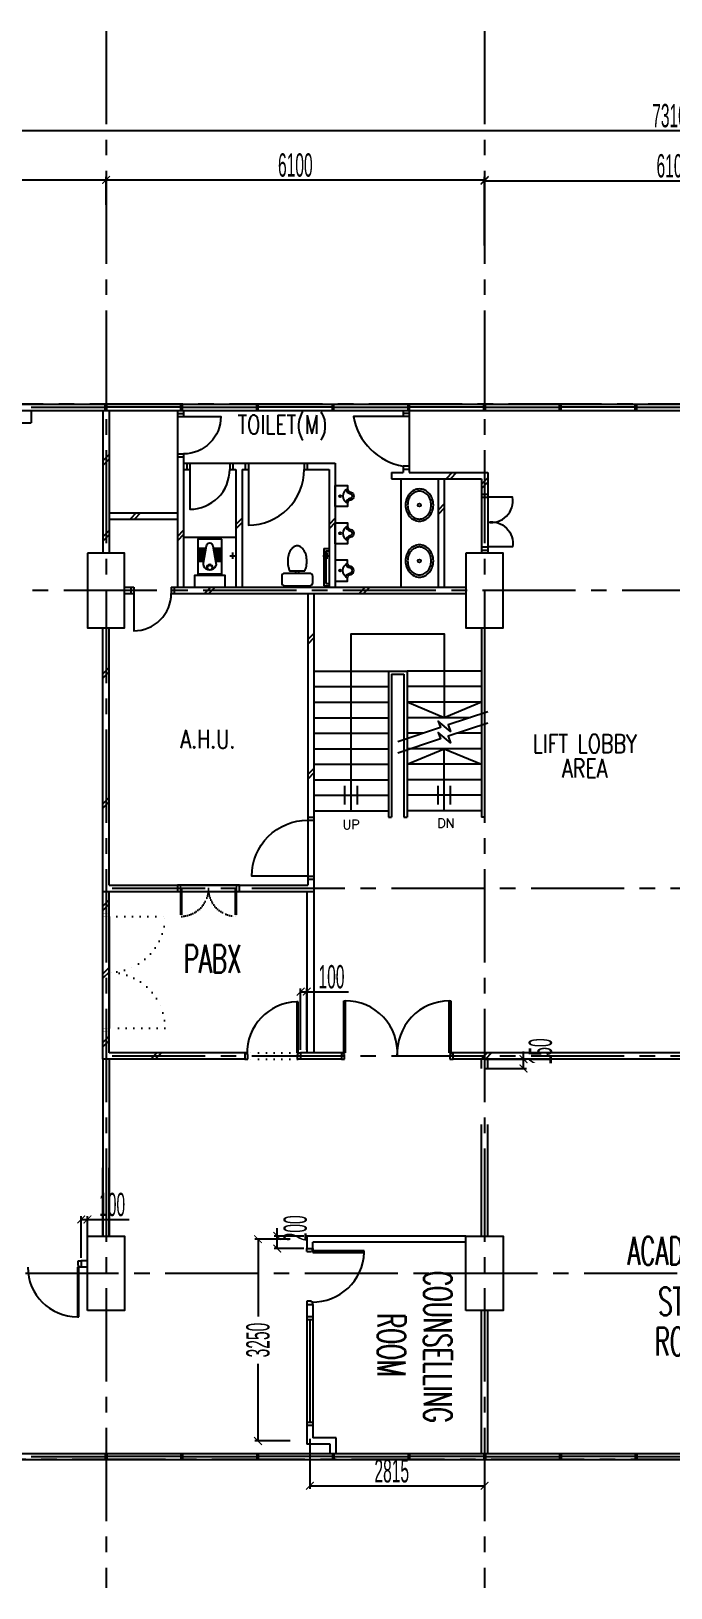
# Model space of a CAD drawing. Extents: x 41709 to 135709, y -129764 to -102139.
# Drawn here: x 77879 to 88189, y -127214 to -102139 of the extents above; entities that cross this region are included whole.
import ezdxf
from ezdxf.enums import TextEntityAlignment as Align

# ---------------------------------------------------------------- set-up
doc = ezdxf.new("R2010")
doc.units = 0
doc.header["$LTSCALE"] = 1000
doc.header["$MEASUREMENT"] = 0
doc.header["$PDMODE"] = 34
doc.header["$PDSIZE"] = -5
for name, pattern in [('CENTER2', [1.125, 0.75, -0.125, 0.125, -0.125]), ('DOT2', [0.125, 0, -0.125]), ('PHANTOM', [2.5, 1.25, -0.25, 0.25, -0.25, 0.25, -0.25])]:
    doc.linetypes.add(name, pattern=pattern)
doc.layers.get('DEFPOINTS').update_dxf_attribs({"linetype": 'CONTINUOUS'})
for name, color, linetype in [('DEMOLISHED', 3, 'DOT2'), ('DIM', 9, 'CONTINUOUS'), ('DIM3', 9, 'CONTINUOUS'), ('EX-WALL', 7, 'CONTINUOUS'), ('EX-WIN', 9, 'CONTINUOUS'), ('GRIDLINE', 8, 'PHANTOM'), ('LABEL', 4, 'CONTINUOUS'), ('NEUWALL', 3, 'CONTINUOUS')]:
    doc.layers.add(name, color=color, linetype=linetype)
doc.styles.add('R100', font='ic-romns.shx', dxfattribs={"width": 0.5, "height": 375})
doc.styles.add('ROMANS', font='SIMPLEX.shx')
doc.dimstyles.new('R100', dxfattribs={"dimtxt": 375, "dimasz": 125, "dimexe": 50, "dimexo": 50, "dimgap": 50, "dimtad": 1, "dimdec": 0, "dimzin": 0, "dimdsep": 46, "dimtxsty": 'R100', "dimblk": 'ARCHTICK', "dimcen": 0.09, "dimclrd": 8, "dimclre": 8, "dimclrt": 2, "dimadec": 0, "dimazin": 0, "dimtfac": 0.57971, "dimtdec": 0, "dimtofl": 0, "dimtmove": 0, "dimatfit": 3, "dimldrblk": 'ARCHTICK', "dimfxl": 1, "dimtolj": 1, "dimtzin": 0, "dimarcsym": 0})

# ---------------------------------------------------------------- blocks, each defined once
blk = doc.blocks.new('_ArchTick')
at = {"layer": 'NEUWALL', "color": 0, "const_width": 0.15}
blk.add_lwpolyline([(-0.5, -0.5), (0.5, 0.5)], dxfattribs=at)
blk = doc.blocks.new('*D13')
at = {"layer": 'DEFPOINTS', "color": 0}
for p in [(124787, -103739), (51687, -104988), (124787, -104988)]:
    blk.add_point(p, dxfattribs=at)
at = {"layer": 'DIM', "color": 8, "lineweight": -2}
for p, q in [((51687, -104938), (51687, -103689)), ((51687, -103739), (124787, -103739)), ((124787, -104938), (124787, -103689))]:
    blk.add_line(p, q, dxfattribs=at)
at = {"layer": 'DIM', "color": 8, "lineweight": -2, "xscale": 125, "yscale": 125, "zscale": 125, "rotation": 180}
blk.add_blockref('_ArchTick', (51687, -103739), dxfattribs=at)
at = {"layer": 'DIM', "color": 8, "lineweight": -2, "xscale": 125, "yscale": 125, "zscale": 125}
blk.add_blockref('_ArchTick', (124787, -103739), dxfattribs=at)
at = {"layer": 'DIM', "color": 7, "insert": (88237, -103502), "char_height": 375, "attachment_point": 5, "style": 'R100'}
blk.add_mtext('\\A1;73100', dxfattribs=at)
blk = doc.blocks.new('*D14')
at = {"layer": 'DEFPOINTS', "color": 0}
for p in [(79087, -104536), (72987, -104988), (79087, -104988)]:
    blk.add_point(p, dxfattribs=at)
at = {"layer": 'DIM', "color": 8, "lineweight": -2}
for p, q in [((72987, -104938), (72987, -104486)), ((72987, -104536), (79087, -104536)), ((79087, -104938), (79087, -104486))]:
    blk.add_line(p, q, dxfattribs=at)
at = {"layer": 'DIM', "color": 8, "lineweight": -2, "xscale": 125, "yscale": 125, "zscale": 125, "rotation": 180}
blk.add_blockref('_ArchTick', (72987, -104536), dxfattribs=at)
at = {"layer": 'DIM', "color": 8, "lineweight": -2, "xscale": 125, "yscale": 125, "zscale": 125}
blk.add_blockref('_ArchTick', (79087, -104536), dxfattribs=at)
at = {"layer": 'DIM', "color": 7, "insert": (76037, -104298), "char_height": 375, "attachment_point": 5, "style": 'R100'}
blk.add_mtext('\\A1;6100', dxfattribs=at)
blk = doc.blocks.new('*D30')
at = {"layer": 'DEFPOINTS', "color": 0}
for p in [(82372, -124761), (85187, -124761), (85187, -125570)]:
    blk.add_point(p, dxfattribs=at)
at = {"layer": 'DIM3', "color": 8, "lineweight": -2}
for p, q in [((82372, -124811), (82372, -125620)), ((85187, -124811), (85187, -125620)), ((82372, -125570), (85187, -125570))]:
    blk.add_line(p, q, dxfattribs=at)
at = {"layer": 'DIM3', "color": 8, "lineweight": -2, "xscale": 125, "yscale": 125, "zscale": 125, "rotation": 180}
blk.add_blockref('_ArchTick', (82372, -125570), dxfattribs=at)
at = {"layer": 'DIM3', "color": 8, "lineweight": -2, "xscale": 125, "yscale": 125, "zscale": 125}
blk.add_blockref('_ArchTick', (85187, -125570), dxfattribs=at)
at = {"layer": 'DIM3', "color": 7, "insert": (83691, -125332), "char_height": 375, "attachment_point": 5, "style": 'R100'}
blk.add_mtext('\\A1;2815', dxfattribs=at)
blk = doc.blocks.new('*D29')
at = {"layer": 'DEFPOINTS', "color": 0}
for p in [(82103, -121598), (81536, -124848), (82103, -124848)]:
    blk.add_point(p, dxfattribs=at)
at = {"layer": 'DIM3', "color": 8, "lineweight": -2}
for p, q in [((82053, -121598), (81486, -121598)), ((81536, -121598), (81536, -122843)), ((81536, -124848), (81536, -123603)), ((82053, -124848), (81486, -124848))]:
    blk.add_line(p, q, dxfattribs=at)
at = {"layer": 'DIM3', "color": 8, "lineweight": -2, "xscale": 125, "yscale": 125, "zscale": 125}
for p, rotation in [((81536, -121598), 90), ((81536, -124848), 270)]:
    blk.add_blockref('_ArchTick', p, dxfattribs=dict(at, rotation=rotation))
at = {"layer": 'DIM3', "color": 7, "insert": (81536, -123223), "char_height": 375, "attachment_point": 5, "rotation": 90, "style": 'R100'}
blk.add_mtext('\\A1;3250', dxfattribs=at)
blk = doc.blocks.new('*D33')
at = {"layer": 'DEFPOINTS', "color": 0}
for p in [(78787, -121279), (78687, -121948), (78787, -121948)]:
    blk.add_point(p, dxfattribs=at)
at = {"layer": 'DIM3', "color": 8, "lineweight": -2}
for p, q in [((78687, -121898), (78687, -121229)), ((78687, -121279), (78787, -121279)), ((78787, -121898), (78787, -121229)), ((78787, -121279), (79458, -121279))]:
    blk.add_line(p, q, dxfattribs=at)
at = {"layer": 'DIM3', "color": 8, "lineweight": -2, "xscale": 125, "yscale": 125, "zscale": 125, "rotation": 180}
blk.add_blockref('_ArchTick', (78687, -121279), dxfattribs=at)
at = {"layer": 'DIM3', "color": 8, "lineweight": -2, "xscale": 125, "yscale": 125, "zscale": 125}
blk.add_blockref('_ArchTick', (78787, -121279), dxfattribs=at)
at = {"layer": 'DIM3', "color": 7, "insert": (79185, -121041), "char_height": 375, "attachment_point": 5, "style": 'R100'}
blk.add_mtext('\\A1;100', dxfattribs=at)
blk = doc.blocks.new('*D34')
at = {"layer": 'DEFPOINTS', "color": 0}
for p in [(81846, -121548), (82322, -121548), (82322, -121748)]:
    blk.add_point(p, dxfattribs=at)
at = {"layer": 'DIM3', "color": 8, "lineweight": -2}
for p, q in [((82272, -121548), (81796, -121548)), ((81846, -121548), (81846, -121423)), ((81846, -121748), (81846, -121548)), ((82272, -121748), (81796, -121748))]:
    blk.add_line(p, q, dxfattribs=at)
at = {"layer": 'DIM3', "color": 8, "lineweight": -2, "xscale": 125, "yscale": 125, "zscale": 125}
for p, rotation in [((81846, -121548), 90), ((81846, -121748), 270)]:
    blk.add_blockref('_ArchTick', p, dxfattribs=dict(at, rotation=rotation))
at = {"layer": 'DIM3', "color": 7, "insert": (82137, -121423), "char_height": 375, "attachment_point": 5, "rotation": 90, "style": 'R100'}
blk.add_mtext('\\A1;200', dxfattribs=at)
blk = doc.blocks.new('*D32')
at = {"layer": 'DEFPOINTS', "color": 0}
for p in [(82322, -117611), (82222, -118598), (82322, -118598)]:
    blk.add_point(p, dxfattribs=at)
at = {"layer": 'DIM3', "color": 8, "lineweight": -2}
for p, q in [((82222, -118548), (82222, -117561)), ((82322, -118548), (82322, -117561)), ((82222, -117611), (82322, -117611)), ((82322, -117611), (82993, -117611))]:
    blk.add_line(p, q, dxfattribs=at)
at = {"layer": 'DIM3', "color": 8, "lineweight": -2, "xscale": 125, "yscale": 125, "zscale": 125, "rotation": 180}
blk.add_blockref('_ArchTick', (82222, -117611), dxfattribs=at)
at = {"layer": 'DIM3', "color": 8, "lineweight": -2, "xscale": 125, "yscale": 125, "zscale": 125}
blk.add_blockref('_ArchTick', (82322, -117611), dxfattribs=at)
at = {"layer": 'DIM3', "color": 7, "insert": (82720, -117373), "char_height": 375, "attachment_point": 5, "style": 'R100'}
blk.add_mtext('\\A1;100', dxfattribs=at)
blk = doc.blocks.new('*D35')
at = {"layer": 'DEFPOINTS', "color": 0}
for p in [(85137, -118698), (85137, -118848), (85815, -118698)]:
    blk.add_point(p, dxfattribs=at)
at = {"layer": 'DIM3', "color": 8, "lineweight": -2}
for p, q in [((85815, -118698), (85815, -118573)), ((85187, -118698), (85865, -118698)), ((85187, -118848), (85865, -118848)), ((85815, -118848), (85815, -118698))]:
    blk.add_line(p, q, dxfattribs=at)
at = {"layer": 'DIM3', "color": 8, "lineweight": -2, "xscale": 125, "yscale": 125, "zscale": 125}
for p, rotation in [((85815, -118698), 90), ((85815, -118848), 270)]:
    blk.add_blockref('_ArchTick', p, dxfattribs=dict(at, rotation=rotation))
at = {"layer": 'DIM3', "color": 7, "insert": (86088, -118573), "char_height": 375, "attachment_point": 5, "rotation": 90, "style": 'R100'}
blk.add_mtext('\\A1;150', dxfattribs=at)
blk = doc.blocks.new('*D31')
at = {"layer": 'DEFPOINTS', "color": 0}
for p in [(91287, -104548), (85187, -105640), (91287, -105640)]:
    blk.add_point(p, dxfattribs=at)
at = {"layer": 'DIM', "color": 8, "lineweight": -2}
for p, q in [((85187, -105590), (85187, -104498)), ((85187, -104548), (91287, -104548)), ((91287, -105590), (91287, -104498))]:
    blk.add_line(p, q, dxfattribs=at)
at = {"layer": 'DIM', "color": 8, "lineweight": -2, "xscale": 125, "yscale": 125, "zscale": 125, "rotation": 180}
blk.add_blockref('_ArchTick', (85187, -104548), dxfattribs=at)
at = {"layer": 'DIM', "color": 8, "lineweight": -2, "xscale": 125, "yscale": 125, "zscale": 125}
blk.add_blockref('_ArchTick', (91287, -104548), dxfattribs=at)
at = {"layer": 'DIM', "color": 7, "insert": (88237, -104311), "char_height": 375, "attachment_point": 5, "style": 'R100'}
blk.add_mtext('\\A1;6100', dxfattribs=at)
blk = doc.blocks.new('*D36')
at = {"layer": 'DEFPOINTS', "color": 0}
for p in [(85187, -104536), (79087, -104988), (85187, -104988)]:
    blk.add_point(p, dxfattribs=at)
at = {"layer": 'DIM', "color": 8, "lineweight": -2}
for p, q in [((79087, -104938), (79087, -104486)), ((79087, -104536), (85187, -104536)), ((85187, -104938), (85187, -104486))]:
    blk.add_line(p, q, dxfattribs=at)
at = {"layer": 'DIM', "color": 8, "lineweight": -2, "xscale": 125, "yscale": 125, "zscale": 125, "rotation": 180}
blk.add_blockref('_ArchTick', (79087, -104536), dxfattribs=at)
at = {"layer": 'DIM', "color": 8, "lineweight": -2, "xscale": 125, "yscale": 125, "zscale": 125}
blk.add_blockref('_ArchTick', (85187, -104536), dxfattribs=at)
at = {"layer": 'DIM', "color": 7, "insert": (82137, -104298), "char_height": 375, "attachment_point": 5, "style": 'R100'}
blk.add_mtext('\\A1;6100', dxfattribs=at)

msp = doc.modelspace()

# ---------------------------------------------------------------- linework, layer by layer
at = {"layer": 'DEMOLISHED', "color": 7, "ltscale": 0.25}
for p, q in [((80236.7, -115898), (80236.7, -115998)), ((80286.7, -115898), (80286.7, -115998)), ((80286.7, -115948), (80286.7, -116398)), ((80306.7, -115948), (80306.7, -116397.5)), ((81166.7, -115948), (81166.7, -116397.5)), ((81186.7, -115898), (81186.7, -115998)), ((81186.7, -115898), (81186.7, -115998)), ((81186.7, -115948), (81186.7, -116398)), ((81236.7, -115898), (81236.7, -115998)), ((81236.7, -115898), (81236.7, -115998)), ((80306.7, -116397.5), (80286.7, -116398)), ((81166.7, -116397.5), (81186.7, -116398))]:
    msp.add_line(p, q, dxfattribs=at)
at = {"layer": 'DEMOLISHED', "color": 7, "ltscale": 0.05}
for p, q in [((79036.7, -116348), (79136.7, -116348)), ((79036.7, -116398), (79136.7, -116398)), ((79036.7, -118198), (79136.7, -118198)), ((79036.7, -118248), (79136.7, -118248))]:
    msp.add_line(p, q, dxfattribs=at)
at = {"layer": 'DEMOLISHED', "color": 7}
for p, q in [((82171.7, -118598), (81371.7, -118598)), ((82171.7, -118698), (81371.7, -118698))]:
    msp.add_line(p, q, dxfattribs=at)
msp.add_lwpolyline([(79136.7, -116398), (80036.7, -116398, -0.4142136), (79136.7, -117298, -0.4142136), (80036.7, -118198), (79136.7, -118198)], format="xyb", dxfattribs=at)
at = {"layer": 'DEMOLISHED', "color": 7, "ltscale": 0.25}
for centre, start, end in [((80286.7, -115948), 272.54732, 0), ((81186.7, -115948), 180, 267.45268)]:
    msp.add_arc(centre, 450, start, end, dxfattribs=at)
at = {"layer": 'EX-WALL', "color": 7}
for p, q in [((79036.7, -108248), (79036.7, -110548)), ((79136.7, -108248), (79136.7, -110548)), ((80236.7, -108248), (80236.7, -108348)), ((80236.7, -108298), (80336.7, -108298)), ((80336.7, -108248), (80336.7, -108348)), ((83874.2, -108248), (83874.2, -108348)), ((83974.2, -108298), (83874.2, -108298)), ((83974.2, -108248), (83974.2, -108348)), ((83974.2, -108248), (83974.2, -108348)), ((80236.7, -108348), (80336.7, -108348)), ((80236.7, -108348), (80236.7, -108948)), ((83974.2, -108348), (83874.2, -108348)), ((83974.2, -108348), (83974.2, -109148)), ((79136.7, -108961), (79036.7, -109061.9)), ((79136.7, -109032.1), (79036.7, -109133)), ((80236.7, -108948), (80236.7, -111098)), ((80236.7, -108948), (80336.7, -108948)), ((80236.7, -108998), (80336.7, -108998)), ((80336.7, -108948), (80336.7, -111098)), ((80336.7, -109098), (80436.7, -109098)), ((80336.7, -109198), (80436.7, -109198)), ((80386.7, -109098), (80386.7, -109198)), ((80436.7, -109098), (81079.7, -109098)), ((80436.7, -109098), (80436.7, -109198)), ((81079.7, -109098), (81379.7, -109098)), ((81079.7, -109098), (81079.7, -109198)), ((81079.7, -109198), (81179.7, -109198)), ((81129.7, -109098), (81129.7, -109198)), ((81179.7, -109198), (81179.7, -111098)), ((81279.7, -109198), (81379.7, -109198)), ((81279.7, -109198), (81279.7, -111098)), ((81329.7, -109098), (81329.7, -109198)), ((81379.7, -109098), (82279.7, -109098)), ((81379.7, -109098), (81379.7, -109198)), ((82279.7, -109098), (82779.7, -109098)), ((82279.7, -109098), (82279.7, -109198)), ((82279.7, -109198), (82679.7, -109198)), ((82329.7, -109098), (82329.7, -109198)), ((82679.7, -109198), (82679.7, -111098)), ((82779.7, -109098), (82779.7, -111098)), ((83686.7, -109248), (83686.7, -109348)), ((83686.7, -109248), (83874.2, -109248)), ((83874.2, -109148), (83874.2, -109248)), ((83974.2, -109148), (83874.2, -109148)), ((83974.2, -109198), (83874.2, -109198)), ((83974.2, -109148), (83974.2, -109248)), ((83974.2, -109248), (85236.7, -109248)), ((84665.1, -109248), (84566, -109348)), ((84735.5, -109248), (84636.4, -109348)), ((85236.7, -109248), (85236.7, -109648)), ((83686.7, -109348), (85136.7, -109348)), ((83836.7, -109348), (83836.7, -111098)), ((84436.7, -109348), (84436.7, -111098)), ((84536.7, -109348), (84536.7, -111098)), ((85236.7, -109334.9), (85136.7, -109435.8)), ((85136.7, -109348), (85136.7, -109648)), ((85236.7, -109405.9), (85136.7, -109506.8)), ((84536.7, -109751.8), (84436.7, -109852.7)), ((84536.7, -109822.8), (84436.7, -109923.7)), ((85136.7, -109598), (85236.7, -109598)), ((85136.7, -109648), (85236.7, -109648)), ((85136.7, -109648), (85136.7, -110448)), ((85236.7, -109648), (85236.7, -110448)), ((79136.7, -109898), (80236.7, -109898)), ((79136.7, -109998), (80236.7, -109998)), ((79573.8, -109898), (79474.7, -109998)), ((79644.2, -109898), (79545.1, -109998)), ((81279.7, -109983.5), (81179.7, -110084.4)), ((81279.7, -110054.5), (81179.7, -110155.4)), ((82779.7, -109983.5), (82679.7, -110084.4)), ((82779.7, -110054.5), (82679.7, -110155.4)), ((79136.7, -110182.4), (79036.7, -110283.3)), ((79136.7, -110253.4), (79036.7, -110354.3)), ((80336.7, -110176.2), (80236.7, -110277.1)), ((80336.7, -110247.3), (80236.7, -110348.2)), ((80336.7, -110288), (81179.7, -110288)), ((80692.5, -110495), (80573.2, -110495)), ((80689.2, -110515), (80573.2, -110515)), ((80685.9, -110535), (80573.2, -110535)), ((80682.5, -110555), (80573.2, -110555)), ((80679.2, -110575), (80573.2, -110575)), ((80943.2, -110495), (80823.9, -110495)), ((80943.2, -110515), (80827.2, -110515)), ((80943.2, -110535), (80830.5, -110535)), ((80943.2, -110555), (80833.9, -110555)), ((80943.2, -110575), (80837.2, -110575)), ((81129.7, -110638), (81129.7, -110538)), ((82594.7, -110473), (82594.7, -111073)), ((82594.7, -110473), (82679.7, -110473)), ((82629.7, -110508), (82679.7, -110508)), ((82629.7, -110508), (82629.7, -111038)), ((82652.8, -110638), (82652.8, -110538)), ((85136.7, -110448), (85236.7, -110448)), ((85136.7, -110448), (85136.7, -110548)), ((85136.7, -110498), (85236.7, -110498)), ((85236.7, -110448), (85236.7, -110548)), ((80675.9, -110595), (80573.2, -110595)), ((80672.5, -110615), (80573.2, -110615)), ((80669.2, -110635), (80573.2, -110635)), ((80665.9, -110655), (80573.2, -110655)), ((80943.2, -110595), (80840.5, -110595)), ((80943.2, -110615), (80843.9, -110615)), ((80943.2, -110635), (80847.2, -110635)), ((80943.2, -110655), (80850.5, -110655)), ((81079.7, -110588), (81179.7, -110588)), ((82143.2, -110873), (82143.2, -110830.4)), ((82193.2, -110873), (82193.2, -110830.4)), ((82579.7, -110588), (82679.7, -110588)), ((80733.2, -110881), (80733.2, -110901)), ((80783.2, -110881), (80783.2, -110901)), ((82594.7, -111073), (82679.7, -111073)), ((82629.7, -111038), (82679.7, -111038)), ((79386.7, -111098), (79536.7, -111098)), ((79386.7, -111198), (79536.7, -111198)), ((79486.7, -111098), (79486.7, -111198)), ((79536.7, -111098), (79536.7, -111198)), ((80136.7, -111098), (84886.7, -111098)), ((80136.7, -111098), (80136.7, -111198)), ((80136.7, -111198), (84886.7, -111198)), ((80186.7, -111098), (80186.7, -111198)), ((80773.8, -111098), (80674.7, -111198)), ((80844.2, -111098), (80745.1, -111198)), ((82336.7, -111198), (82336.7, -114848)), ((82436.7, -111198), (82436.7, -114848)), ((83265.1, -111098), (83166, -111198)), ((83335.5, -111098), (83236.4, -111198)), ((79036.7, -115998), (79036.7, -111748)), ((79136.7, -115898), (79136.7, -111748)), ((85136.7, -111748), (85136.7, -114798)), ((85186.7, -111748), (85186.7, -114798)), ((82436.7, -111839), (82336.7, -111939.9)), ((82436.7, -111910.1), (82336.7, -112011)), ((79136.7, -112389), (79036.7, -112489.9)), ((79136.7, -112460.1), (79036.7, -112561)), ((82436.7, -112448), (83636.7, -112448)), ((83636.7, -112448), (83636.7, -114798)), ((83636.7, -112448), (83936.7, -112448)), ((83686.7, -112498), (83686.7, -114798)), ((83686.7, -112498), (83886.7, -112498)), ((83886.7, -112498), (83886.7, -114798)), ((83936.7, -112448), (83936.7, -114798)), ((85136.7, -112448), (83936.7, -112448)), ((82436.7, -112698), (83636.7, -112698)), ((85136.7, -112698), (83936.7, -112698)), ((82436.7, -112948), (83636.7, -112948)), ((85136.7, -112948), (83936.7, -112948)), ((82436.7, -113198), (83636.7, -113198)), ((84952.1, -113198), (83936.7, -113198)), ((82436.7, -113448), (83636.7, -113448)), ((84201.6, -113448), (83936.7, -113448)), ((84453.4, -113448), (84443.6, -113448)), ((85136.7, -113448), (84749.4, -113448)), ((82436.7, -113698), (83636.7, -113698)), ((85136.7, -113698), (83936.7, -113698)), ((82436.7, -114014.2), (82336.7, -114115.1)), ((82436.7, -114085.3), (82336.7, -114186.2)), ((82436.7, -113948), (83636.7, -113948)), ((85136.7, -113948), (83936.7, -113948)), ((82436.7, -114198), (83636.7, -114198)), ((82936.7, -114598), (82936.7, -114298)), ((83136.7, -114598), (83136.7, -114298)), ((85136.7, -114198), (83936.7, -114198)), ((84436.7, -114598), (84436.7, -114298)), ((84636.7, -114598), (84636.7, -114298)), ((79136.7, -114482.6), (79036.7, -114583.5)), ((79136.7, -114553.7), (79036.7, -114654.6)), ((82436.7, -114448), (83636.7, -114448)), ((85136.7, -114448), (83936.7, -114448)), ((82336.7, -114798), (82436.7, -114798)), ((82436.7, -114698), (83636.7, -114698)), ((83636.7, -114798), (83686.7, -114798)), ((83886.7, -114798), (83936.7, -114798)), ((85136.7, -114698), (83936.7, -114698)), ((85186.7, -114798), (85136.7, -114798)), ((82336.7, -114848), (82436.7, -114848)), ((82336.7, -114848), (82336.7, -115748)), ((82436.7, -114848), (82436.7, -115748)), ((82336.7, -115748), (82436.7, -115748)), ((82336.7, -115748), (82336.7, -115898)), ((82336.7, -115798), (82436.7, -115798)), ((82436.7, -115748), (82436.7, -115998)), ((79036.7, -115998), (82436.7, -115998)), ((79036.7, -116398), (79036.7, -115998)), ((79136.7, -115898), (82336.7, -115898)), ((79136.7, -116398), (79136.7, -115998)), ((79136.7, -116130.5), (79036.7, -116231.4)), ((79136.7, -116201.6), (79036.7, -116302.5)), ((79136.7, -117223.5), (79036.7, -117324.4)), ((79136.7, -117294.5), (79036.7, -117395.4)), ((79036.7, -118698), (79036.7, -118198)), ((79136.7, -118329.3), (79036.7, -118430.2)), ((79136.7, -118598), (79136.7, -118198)), ((79136.7, -118400.3), (79036.7, -118501.3)), ((81321.7, -118598), (79136.7, -118598)), ((79902.2, -118602.9), (79803.1, -118702.9)), ((79972.6, -118602.9), (79873.5, -118702.9)), ((82879.2, -118598), (82221.7, -118598)), ((97436.7, -118598), (84679.2, -118598)), ((85229.1, -118598), (85130, -118698)), ((85299.5, -118598), (85200.4, -118698)), ((81321.7, -118698), (79036.7, -118698)), ((82879.2, -118698), (82221.7, -118698)), ((97436.7, -118698), (84679.2, -118698))]:
    msp.add_line(p, q, dxfattribs=at)
for points in [[(80336.7, -108348), (80936.7, -108348, -0.4142136), (80336.7, -108948, -0.4142136)], [(83874.2, -108348), (83074.2, -108348, 0.3106602), (83874.2, -109148, 0.3106602)], [(80436.7, -109198), (80436.7, -109841, 0.4142136), (81079.7, -109198)], [(81379.7, -109198), (81379.7, -110098, 0.4142136), (82279.7, -109198, 0.4142136)], [(82955.8, -109522.9, 0.2897778), (83012.8, -109586.5, -1.0102994), (83012.8, -109669.4, 0.2897778), (82955.8, -109733, 0.2897778)], [(82979.7, -109508, 0.4147342), (83033, -109564.5, -0.7365392), (83033, -109691.4, 0.4147342), (82979.7, -109748, 0.4147342)], [(85236.7, -110048, 0.517767), (85636.7, -109648), (85236.7, -109648)], [(85236.7, -110048, -0.517767), (85636.7, -110448), (85236.7, -110448)], [(82955.8, -110122.9, 0.2897778), (83012.8, -110186.5, -1.0102994), (83012.8, -110269.4, 0.2897778), (82955.8, -110333, 0.2897778)], [(82979.7, -110108, 0.4147342), (83033, -110164.5, -0.7365392), (83033, -110291.4, 0.4147342), (82979.7, -110348, 0.4147342)], [(82955.8, -110933, -0.2897778), (83012.8, -110869.4, 1.0102994), (83012.8, -110786.5, -0.2897778), (82955.8, -110722.9, -0.2897778)], [(82979.7, -110948, -0.4147342), (83033, -110891.4, 0.7365392), (83033, -110764.5, -0.4147342), (82979.7, -110708, -0.4147342)], [(79536.7, -111198), (79536.7, -111798, 0.4142136), (80136.7, -111198, 0.4142136)], [(82336.7, -115748), (81436.7, -115748, -0.4142136), (82336.7, -114848)]]:
    msp.add_lwpolyline(points, format="xyb", dxfattribs=at)
for points in [[(82779.7, -109798), (82779.7, -109458), (82979.7, -109458), (82979.7, -109508, 0.625), (82979.7, -109748), (82979.7, -109798)], [(83911.7, -109773, 0.0843188), (83928.6, -109872.3, 0.0914489), (83975.6, -109954.6, 0.103746), (84050.2, -110012.9, 0.1145045), (84136.7, -110033, 0.1145045), (84223.2, -110012.9, 0.103746), (84297.8, -109954.6, 0.0914489), (84344.8, -109872.3, 0.0843188), (84361.7, -109773, 0.0843188), (84344.8, -109673.7, 0.0914489), (84297.8, -109591.3, 0.103746), (84223.2, -109533, 0.1145045), (84136.7, -109513, 0.1145045), (84050.2, -109533, 0.103746), (83975.6, -109591.3, 0.0914489), (83928.6, -109673.7, 0.0843188)], [(83946.7, -109773, 0.0843188), (83961.6, -109860.7, 0.0914489), (84002.3, -109932.1, 0.103746), (84065.7, -109981.5, 0.1145045), (84136.7, -109998, 0.1145045), (84207.7, -109981.5, 0.103746), (84271.1, -109932.1, 0.0914489), (84311.8, -109860.7, 0.0843188), (84326.7, -109773, 0.0843188), (84311.8, -109685.2, 0.0914489), (84271.1, -109613.9, 0.103746), (84207.7, -109564.5, 0.1145045), (84136.7, -109548, 0.1145045), (84065.7, -109564.5, 0.103746), (84002.3, -109613.9, 0.0914489), (83961.6, -109685.2, 0.0843188)], [(82779.7, -110398), (82779.7, -110058), (82979.7, -110058), (82979.7, -110108, 0.625), (82979.7, -110348), (82979.7, -110398)], [(80858.2, -110701, -1.2), (80658.2, -110701), (80708.2, -110431, -1), (80808.2, -110431)], [(82291.7, -110830.4, 0.0481122), (82309.8, -110780.4, 0.0625733), (82322.3, -110680.4, 0.0625733), (82309.8, -110580.4, 0.0757441), (82277.2, -110503.7, 0.1070882), (82222.8, -110447.1, 0.1490143), (82168.2, -110430.4, 0.1490143), (82113.7, -110447.1, 0.1070882), (82059.3, -110503.7, 0.0757441), (82026.7, -110580.4, 0.0625733), (82014.1, -110680.4, 0.0625733), (82026.7, -110780.4, 0.0481122), (82044.7, -110830.4)], [(83911.7, -110673, 0.0843188), (83928.6, -110772.3, 0.0914489), (83975.6, -110854.6, 0.103746), (84050.2, -110912.9, 0.1145045), (84136.7, -110933, 0.1145045), (84223.2, -110912.9, 0.103746), (84297.8, -110854.6, 0.0914489), (84344.8, -110772.3, 0.0843188), (84361.7, -110673, 0.0843188), (84344.8, -110573.7, 0.0914489), (84297.8, -110491.3, 0.103746), (84223.2, -110433, 0.1145045), (84136.7, -110413, 0.1145045), (84050.2, -110433, 0.103746), (83975.6, -110491.3, 0.0914489), (83928.6, -110573.7, 0.0843188)], [(83946.7, -110673, 0.0843188), (83961.6, -110760.7, 0.0914489), (84002.3, -110832.1, 0.103746), (84065.7, -110881.5, 0.1145045), (84136.7, -110898, 0.1145045), (84207.7, -110881.5, 0.103746), (84271.1, -110832.1, 0.0914489), (84311.8, -110760.7, 0.0843188), (84326.7, -110673, 0.0843188), (84311.8, -110585.2, 0.0914489), (84271.1, -110513.9, 0.103746), (84207.7, -110464.5, 0.1145045), (84136.7, -110448, 0.1145045), (84065.7, -110464.5, 0.103746), (84002.3, -110513.9, 0.0914489), (83961.6, -110585.2, 0.0843188)], [(82779.7, -110658), (82779.7, -110998), (82979.7, -110998), (82979.7, -110948, -0.625), (82979.7, -110708), (82979.7, -110658)], [(82368.2, -111073, 0.4142136), (82418.2, -111023), (82418.2, -110923, 0.4142136), (82368.2, -110873), (81968.2, -110873, 0.4142136), (81918.2, -110923), (81918.2, -111023, 0.4142136), (81968.2, -111073)]]:
    msp.add_lwpolyline(points, format="xyb", close=True, dxfattribs=at)
for points in [[(80953.2, -110321), (80563.2, -110321), (80563.2, -110881), (80953.2, -110881)], [(78786.7, -110548), (78786.7, -111748), (79386.7, -111748), (79386.7, -110548)], [(84886.7, -110548), (84886.7, -111748), (85486.7, -111748), (85486.7, -110548)], [(78786.7, -122748), (78786.7, -121548), (79386.7, -121548), (79386.7, -122748)], [(84886.7, -122748), (84886.7, -121548), (85486.7, -121548), (85486.7, -122748)]]:
    msp.add_lwpolyline(points, close=True, dxfattribs=at)
for points in [[(80695.9, -110475), (80573.2, -110475), (80573.2, -110675), (80662.5, -110675)], [(80853.9, -110675), (80943.2, -110675), (80943.2, -110475), (80820.5, -110475)], [(80515.7, -111098), (80515.7, -110901), (81000.7, -110901), (81000.7, -111098)], [(83036.7, -114698), (83036.7, -111848), (84536.7, -111848), (84536.7, -113198)], [(85136.7, -112948), (84536.7, -113198), (83936.7, -112948)], [(85236.7, -113103.2), (84602.2, -113314.5), (84636.6, -113417.6), (84439.8, -113254.1), (84474.1, -113357.2), (83786.7, -113586.2)], [(85236.7, -113285.7), (84602.2, -113497), (84636.6, -113600.1), (84439.8, -113436.6), (84474.1, -113539.7), (83786.7, -113768.7)], [(83936.7, -113948), (84536.7, -113698), (85136.7, -113948)], [(84536.7, -114698), (84536.7, -113698)]]:
    msp.add_lwpolyline(points, dxfattribs=at)
for centre, radius in [((82859.7, -109628), 16), ((84136.7, -109773), 25), ((82859.7, -110228), 16), ((80758.2, -110781), 40), ((82859.7, -110828), 16), ((84136.7, -110673), 25)]:
    msp.add_circle(centre, radius, dxfattribs=at)
msp.add_arc((80758.2, -110781), 50, 319.15204, 220.84796, dxfattribs=at)
at = {"layer": 'EX-WIN', "color": 7}
for p, q in [((51686.7, -108148), (124786.7, -108148)), ((51786.7, -108248), (124686.7, -108248)), ((51786.7, -108248), (124686.7, -108248)), ((77879.2, -108198), (79074.2, -108198)), ((79074.2, -108248), (79074.2, -108148)), ((79074.2, -108248), (79074.2, -108148)), ((79074.2, -108248), (79074.2, -108148)), ((79099.2, -108248), (79099.2, -108148)), ((79099.2, -108248), (79099.2, -108148)), ((79099.2, -108248), (79099.2, -108148)), ((80294.2, -108198), (79099.2, -108198)), ((80294.2, -108198), (79099.2, -108198)), ((80294.2, -108248), (80294.2, -108148)), ((80294.2, -108248), (80294.2, -108148)), ((80319.2, -108248), (80319.2, -108148)), ((80319.2, -108248), (80319.2, -108148)), ((80319.2, -108198), (81514.2, -108198)), ((80319.2, -108198), (81514.2, -108198)), ((81514.2, -108248), (81514.2, -108148)), ((81514.2, -108248), (81514.2, -108148)), ((81539.2, -108248), (81539.2, -108148)), ((81539.2, -108248), (81539.2, -108148)), ((82734.2, -108198), (81539.2, -108198)), ((82734.2, -108198), (81539.2, -108198)), ((82734.2, -108248), (82734.2, -108148)), ((82734.2, -108248), (82734.2, -108148)), ((82759.2, -108248), (82759.2, -108148)), ((82759.2, -108248), (82759.2, -108148)), ((82759.2, -108198), (83954.2, -108198)), ((82759.2, -108198), (83954.2, -108198)), ((83954.2, -108248), (83954.2, -108148)), ((83954.2, -108248), (83954.2, -108148)), ((83979.2, -108248), (83979.2, -108148)), ((83979.2, -108248), (83979.2, -108148)), ((85174.2, -108198), (83979.2, -108198)), ((85174.2, -108198), (83979.2, -108198)), ((85174.2, -108248), (85174.2, -108148)), ((85174.2, -108248), (85174.2, -108148)), ((85199.2, -108248), (85199.2, -108148)), ((85199.2, -108248), (85199.2, -108148)), ((85199.2, -108198), (86394.2, -108198)), ((85199.2, -108198), (86394.2, -108198)), ((86394.2, -108248), (86394.2, -108148)), ((86394.2, -108248), (86394.2, -108148)), ((86419.2, -108248), (86419.2, -108148)), ((86419.2, -108248), (86419.2, -108148)), ((87614.2, -108198), (86419.2, -108198)), ((87614.2, -108198), (86419.2, -108198)), ((87614.2, -108248), (87614.2, -108148)), ((87614.2, -108248), (87614.2, -108148)), ((87639.2, -108248), (87639.2, -108148)), ((87639.2, -108248), (87639.2, -108148)), ((87639.2, -108198), (88834.2, -108198)), ((87639.2, -108198), (88834.2, -108198)), ((51786.7, -125048), (124686.7, -125048)), ((77879.2, -125098), (79074.2, -125098)), ((79074.2, -125048), (79074.2, -125148)), ((79099.2, -125048), (79099.2, -125148)), ((80294.2, -125098), (79099.2, -125098)), ((80294.2, -125048), (80294.2, -125148)), ((80319.2, -125048), (80319.2, -125148)), ((80319.2, -125098), (81514.2, -125098)), ((81514.2, -125048), (81514.2, -125148)), ((81539.2, -125048), (81539.2, -125148)), ((82734.2, -125098), (81539.2, -125098)), ((82734.2, -125098), (81539.2, -125098)), ((82734.2, -125048), (82734.2, -125148)), ((82759.2, -125048), (82759.2, -125148)), ((82759.2, -125098), (83954.2, -125098)), ((83954.2, -125048), (83954.2, -125148)), ((83979.2, -125048), (83979.2, -125148)), ((85174.2, -125098), (83979.2, -125098)), ((85174.2, -125048), (85174.2, -125148)), ((85199.2, -125048), (85199.2, -125148)), ((85199.2, -125098), (86394.2, -125098)), ((86394.2, -125048), (86394.2, -125148)), ((86419.2, -125048), (86419.2, -125148)), ((87614.2, -125098), (86419.2, -125098)), ((87614.2, -125048), (87614.2, -125148)), ((87639.2, -125048), (87639.2, -125148)), ((87639.2, -125098), (88834.2, -125098)), ((51686.7, -125148), (124786.7, -125148))]:
    msp.add_line(p, q, dxfattribs=at)
at = {"layer": 'GRIDLINE', "color": 7, "linetype": 'CENTER2', "ltscale": 2}
for p, q in [((79086.7, -102139), (79086.7, -127214.2)), ((85186.7, -102139), (85186.7, -127214.2)), ((134323.6, -108148), (41709.3, -108148)), ((133904, -111148), (41709.3, -111148)), ((134685.3, -115948), (79036.7, -115948)), ((134685.3, -118648), (79036.7, -118648)), ((133289.8, -122148), (41709.3, -122148)), ((134042.5, -125148), (41709.3, -125148))]:
    msp.add_line(p, q, dxfattribs=at)
at = {"layer": 'NEUWALL', "color": 7, "ltscale": 10}
for p, q in [((77879.2, -108248), (77879.2, -108448)), ((79136.7, -116398), (79136.7, -118198)), ((84886.7, -121548), (82321.7, -121548)), ((84886.7, -121648), (82421.7, -121648)), ((82421.7, -122848), (82321.7, -122848)), ((82421.7, -122898), (82321.7, -122898)), ((82421.7, -124548), (82321.7, -124548)), ((82421.7, -124598), (82321.7, -124598))]:
    msp.add_line(p, q, dxfattribs=at)
at = {"layer": 'NEUWALL', "color": 7}
for p, q in [((74194.2, -108448), (77879.2, -108448)), ((82321.7, -115998), (82321.7, -118598)), ((82436.7, -115998), (82436.7, -118598)), ((79036.7, -118198), (79036.7, -116398)), ((79136.7, -118198), (79136.7, -116398)), ((82159.7, -117773), (82159.7, -118598)), ((82184.7, -117773.5), (82159.7, -117773)), ((82184.7, -118623), (82184.7, -117773.5)), ((82916.2, -118623), (82916.2, -117760)), ((82916.2, -117760), (82941.2, -117760)), ((82941.2, -117760), (82941.2, -118598)), ((84617.2, -118598), (84617.2, -117759.5)), ((84617.2, -117759.5), (84642.2, -117760)), ((84642.2, -117760), (84642.2, -118623)), ((81358.5, -118598), (81321.7, -118598)), ((81321.7, -118598), (81321.7, -118698)), ((81358.7, -118623), (81358.5, -118598)), ((82159.7, -118598), (82221.7, -118598)), ((82221.7, -118598), (82221.7, -118698)), ((82879.2, -118598), (82879.2, -118698)), ((82941.2, -118598), (82879.2, -118598)), ((84679.2, -118598), (84617.2, -118598)), ((84679.2, -118698), (84679.2, -118598)), ((79036.7, -118698), (79036.7, -121548)), ((79136.7, -118698), (79136.7, -121548)), ((81321.7, -118698), (81371.7, -118698)), ((81371.7, -118623), (81358.7, -118623)), ((81371.7, -118698), (81371.7, -118623)), ((82171.7, -118623), (82184.7, -118623)), ((82171.7, -118698), (82171.7, -118623)), ((82221.7, -118698), (82171.7, -118698)), ((82879.2, -118698), (82929.2, -118698)), ((82929.2, -118623), (82916.2, -118623)), ((82929.2, -118698), (82929.2, -118623)), ((84642.2, -118623), (84629.2, -118623)), ((84629.2, -118623), (84629.2, -118698)), ((84629.2, -118698), (84679.2, -118698)), ((85136.7, -118848), (85136.7, -118698)), ((85236.7, -118848), (85236.7, -118698)), ((85136.7, -119848), (85136.7, -119748)), ((85136.7, -121548), (85136.7, -119848)), ((85236.7, -121548), (85236.7, -119748)), ((79036.7, -121548), (79036.7, -120448)), ((79136.7, -121548), (79136.7, -120448)), ((82321.7, -121548), (82321.7, -121748)), ((82321.7, -121798), (82321.7, -121748)), ((82321.7, -121748), (82421.7, -121748)), ((82321.7, -121798), (82396.7, -121798)), ((82396.7, -121798), (82396.7, -121785)), ((83246.2, -121785), (82396.7, -121785)), ((82421.7, -121748), (82421.7, -121648)), ((82421.7, -121748), (82421.7, -121810)), ((82421.7, -121810), (83246.2, -121810)), ((83246.2, -121810), (83246.2, -121785)), ((78624.7, -122048), (78624.7, -122847.9)), ((78686.7, -122048), (78624.7, -122048)), ((78636.7, -121948), (78686.7, -121948)), ((78636.7, -122023), (78636.7, -121948)), ((78649.7, -122023), (78636.7, -122023)), ((78649.7, -122847.9), (78649.7, -122023)), ((78786.7, -121948), (78686.7, -121948)), ((78686.7, -121948), (78686.7, -122048)), ((78786.7, -122048), (78686.7, -122048)), ((82321.7, -122598), (82321.7, -122648)), ((82396.7, -122598), (82321.7, -122598)), ((82396.7, -122611), (82396.7, -122598)), ((82421.7, -122611.2), (82396.7, -122611)), ((82421.7, -122648), (82421.7, -122611.2)), ((78624.7, -122847.9), (78649.7, -122847.9)), ((82321.7, -122648), (82321.7, -122848)), ((82321.7, -122648), (82421.7, -122648)), ((82321.7, -122848), (82321.7, -124598)), ((82421.7, -122648), (82421.7, -122848)), ((82421.7, -122848), (82421.7, -124598)), ((85136.7, -125048), (85136.7, -122748)), ((85236.7, -125048), (85236.7, -122748)), ((82371.7, -122898), (82371.7, -124548)), ((82321.7, -124598), (82321.7, -124898)), ((82421.7, -124598), (82421.7, -124798)), ((82796.7, -124798), (82421.7, -124798)), ((82796.7, -125048), (82796.7, -124798)), ((82696.7, -124898), (82321.7, -124898)), ((82696.7, -125048), (82696.7, -124898))]:
    msp.add_line(p, q, dxfattribs=at)
msp.add_lwpolyline([(80236.7, -115898), (80236.7, -115998), (81236.7, -115998), (81236.7, -115898), (80236.7, -115898)], dxfattribs=at)
for centre, radius, start, end in [((82188.3, -118602.8), 829.8, 91.97224, 181.39515), ((82952.5, -118590.1), 830.2, 356.00168, 90.7815), ((84617.2, -118598), 838, 90, 183.42063), ((82417, -121781), 830.2, 268.5964, 358.00364), ((78625.7, -122047.5), 800.9, 180.03383, 269.93152)]:
    msp.add_arc(centre, radius, start, end, dxfattribs=at)

# ---------------------------------------------------------------- texts
at = {"layer": 'EX-WALL', "color": 7, "style": 'ROMANS', "width": 0.75}
for s, p in [('TOILET(M)', (81206.8, -108626.5)), ('A.H.U.', (80283.7, -113691.3))]:
    msp.add_text(s, height=300, dxfattribs=at).set_placement(p)
for s, p in [('LIFT LOBBY', (86800.5, -113466.2)), ('AREA', (86800.5, -113862))]:
    msp.add_text(s, height=300, dxfattribs=at).set_placement(p, align=Align.TOP_CENTER)
at = {"layer": 'EX-WALL', "color": 7, "style": 'ROMANS'}
for s, p in [('UP', (82898.3, -114993.1)), ('DN', (84425.1, -114970.4))]:
    msp.add_text(s, height=150, dxfattribs=at).set_placement(p)
at = {"layer": 'LABEL', "color": 7, "style": 'ROMANS', "width": 0.6}
for s, p in [('PABX', (80802, -117308.3)), ('ACADEMIC', (88355.1, -122008.4)), ('STAFF', (88505.1, -122827.5)), ('ROOM', (88440.9, -123470.2))]:
    msp.add_text(s, height=450, dxfattribs=at).set_placement(p, align=Align.CENTER)
for s, p in [('COUNSELLING', (84208, -123329.8)), ('ROOM', (83461, -123304.1))]:
    msp.add_text(s, height=450, rotation=270, dxfattribs=at).set_placement(p, align=Align.CENTER)

# ---------------------------------------------------------------- dimensions: what is measured, and where the dimension line sits
at = {"layer": 'DIM', "color": 7}
for base, p1, p2, picture, middle in [((124786.7, -103739), (51686.7, -104987.9), (124786.7, -104987.9), '*D13', (88236.7, -103501.5)), ((91286.7, -104548.1), (85186.7, -105640.2), (91286.7, -105640.2), '*D31', (88236.7, -104310.6))]:
    dim = msp.add_linear_dim(base=base, p1=p1, p2=p2, dimstyle='R100', override={"dimclrt": 7}, dxfattribs=at)
    dim.commit()
    dim.dimension.update_dxf_attribs({"geometry": picture, "text_midpoint": middle})
for p1, p2, picture, middle in [((72986.7, -104987.9), (79086.7, -104987.9), '*D14', (76036.7, -104298.1)), ((79086.7, -104987.9), (85186.7, -104987.9), '*D36', (82136.7, -104298.1))]:
    dim = msp.add_aligned_dim(p1=p1, p2=p2, distance=452.2, dimstyle='R100', override={"dimclrt": 7}, dxfattribs=at)
    dim.commit()
    dim.dimension.update_dxf_attribs({"geometry": picture, "text_midpoint": middle})
at = {"layer": 'DIM3', "color": 7}
for p1, p2, distance, picture, middle in [((82221.7, -118598), (82321.7, -118598), 987, '*D32', (82719.9, -117373.4)), ((78686.7, -121948), (78786.7, -121948), 669, '*D33', (79184.9, -121041.4))]:
    dim = msp.add_aligned_dim(p1=p1, p2=p2, distance=distance, dimstyle='R100', override={"dimclrt": 7}, dxfattribs=at)
    dim.commit()
    dim.dimension.update_dxf_attribs({"geometry": picture, "text_midpoint": middle})
for p1, p2, distance, picture, middle in [((85136.7, -118848), (85136.7, -118698), -678.1, '*D35', (86088, -118573)), ((82321.7, -121748), (82321.7, -121548), 475.5, '*D34', (82137.2, -121423))]:
    dim = msp.add_aligned_dim(p1=p1, p2=p2, distance=distance, dimstyle='R100', override={"dimclrt": 7}, dxfattribs=at)
    dim.commit()
    dim.dimension.update_dxf_attribs({"geometry": picture, "text_midpoint": middle, "text_rotation": 90})
dim = msp.add_linear_dim(base=(81535.7, -124848), p1=(82103, -121598), p2=(82103, -124848), angle=90, dimstyle='R100', override={"dimclrt": 7}, dxfattribs=at)
dim.commit()
dim.dimension.update_dxf_attribs({"geometry": '*D29', "text_midpoint": (81535.7, -123223), "text_rotation": 90})
dim = msp.add_linear_dim(base=(85186.7, -125569.5), p1=(82371.7, -124760.9), p2=(85186.7, -124760.9), angle=0, dimstyle='R100', override={"dimclrt": 7}, dxfattribs=at)
dim.commit()
dim.dimension.update_dxf_attribs({"geometry": '*D30', "text_midpoint": (83690.5, -125569.5), "dimtype": 161})

doc.saveas('drawing.dxf')
